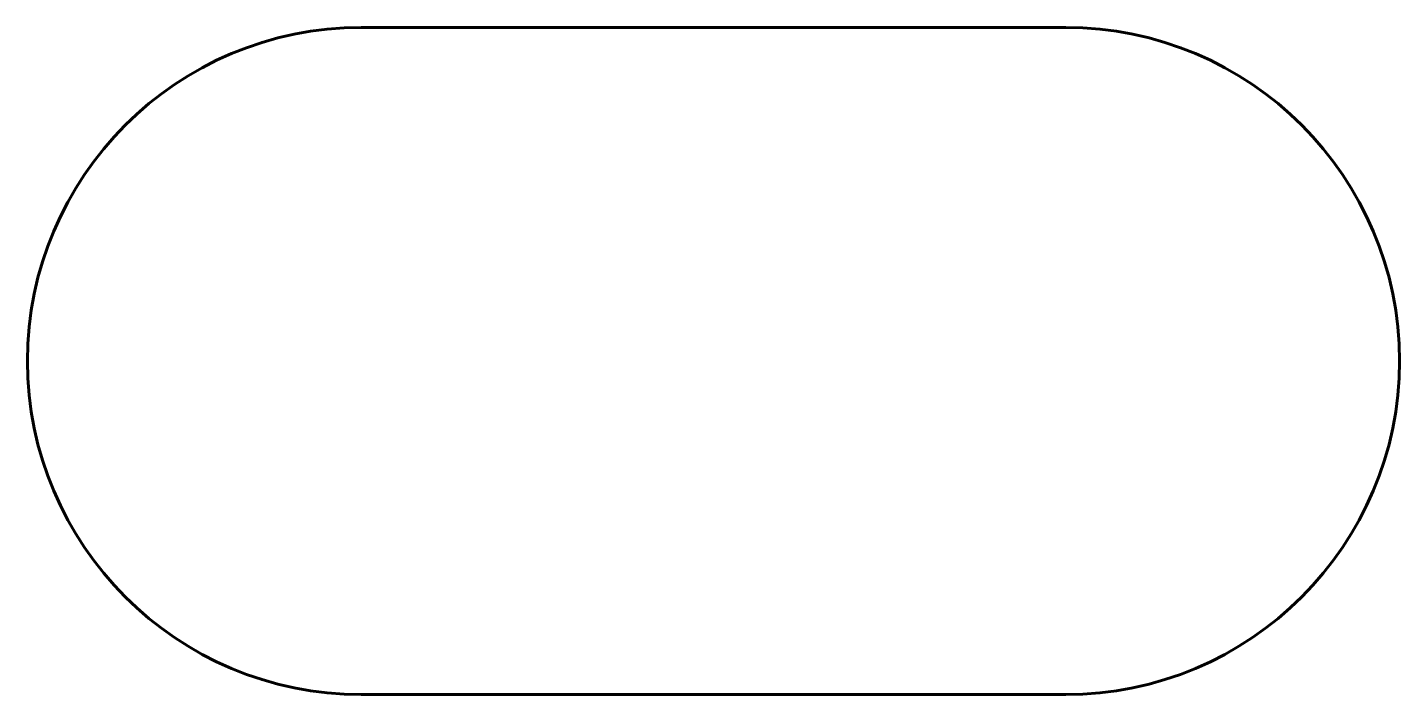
# Model space of a CAD drawing. Header units: millimetres. Extents: x -706.9 to -669.9, y 465.1 to 483.1.
import ezdxf

# ---------------------------------------------------------------- set-up
doc = ezdxf.new("R2010")
doc.units = ezdxf.units.MM
doc.linetypes.add('K5LT_BASIC', pattern=[0])

msp = doc.modelspace()

# ---------------------------------------------------------------- linework, layer by layer
at = {"color": 150, "linetype": 'K5LT_BASIC', "lineweight": 60, "true_color": 0x0080ff}
for p, q in [((-697.911, 483.144), (-678.921, 483.144)), ((-697.911, 465.144), (-678.921, 465.144))]:
    msp.add_line(p, q, dxfattribs=at)
for centre, start, end in [((-697.911, 474.144), 90, 270), ((-697.911, 474.144), 90, 270), ((-678.921, 474.144), 270, 90), ((-678.921, 474.144), 270, 90)]:
    msp.add_arc(centre, 9, start, end, dxfattribs=at)

doc.saveas('drawing.dxf')
